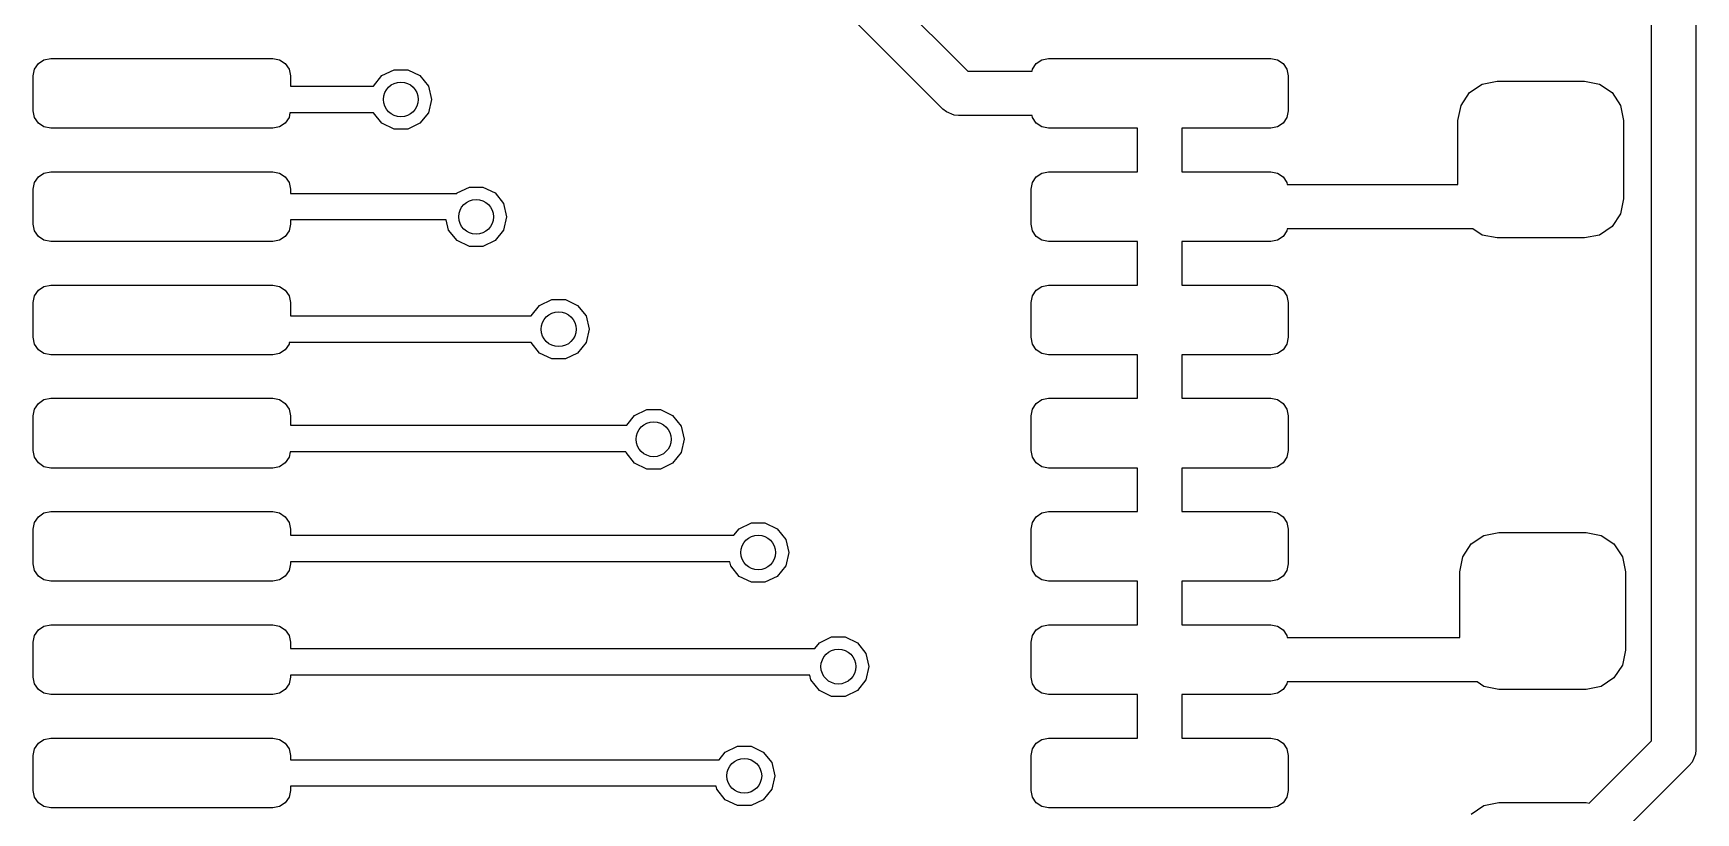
# Model space of a CAD drawing. Extents: x 0.05 to 3.89, y 0.04 to 4.21.
# Drawn here: x 2.1162 to 2.4917, y 2.1146 to 2.2907 of the extents above; entities that cross this region are included whole.
import ezdxf

# ---------------------------------------------------------------- set-up
doc = ezdxf.new("R2010")
doc.units = 0
doc.header["$MEASUREMENT"] = 0
doc.layers.add('BLACK', color=7, linetype='CONTINUOUS')

msp = doc.modelspace()

# ---------------------------------------------------------------- linework, layer by layer
at = {"layer": 'BLACK', "linetype": 'CONTINUOUS'}
for p, q in [((2.48169, 2.13089), (2.48169, 2.34864)), ((2.49169, 2.35071), (2.49169, 2.12882)), ((2.30421, 2.30522), (2.32727, 2.28217)), ((2.32166, 2.27363), (2.29568, 2.29961)), ((2.11647, 2.28261), (2.11733, 2.28389)), ((2.11733, 2.28389), (2.1186, 2.28474)), ((2.1186, 2.28474), (2.12011, 2.28504)), ((2.12011, 2.28504), (2.17031, 2.28504)), ((2.17031, 2.28504), (2.17182, 2.28474)), ((2.17182, 2.28474), (2.17309, 2.28389)), ((2.17309, 2.28389), (2.17395, 2.28261)), ((2.34187, 2.28261), (2.34272, 2.28389)), ((2.34272, 2.28389), (2.344, 2.28474)), ((2.344, 2.28474), (2.34551, 2.28504)), ((2.34551, 2.28504), (2.3957, 2.28504)), ((2.3957, 2.28504), (2.39721, 2.28474)), ((2.39721, 2.28474), (2.39849, 2.28389)), ((2.39849, 2.28389), (2.39934, 2.28261)), ((2.11617, 2.2811), (2.11647, 2.28261)), ((2.11617, 2.27323), (2.11617, 2.2811)), ((2.17395, 2.28261), (2.17425, 2.2811)), ((2.17425, 2.2811), (2.17425, 2.27879)), ((2.19301, 2.27879), (2.19492, 2.28117)), ((2.19492, 2.28117), (2.19768, 2.2825)), ((2.19768, 2.2825), (2.20075, 2.2825)), ((2.20075, 2.2825), (2.20351, 2.28117)), ((2.20351, 2.28117), (2.20542, 2.27878)), ((2.32727, 2.28217), (2.34178, 2.28217)), ((2.34178, 2.28217), (2.34187, 2.28261)), ((2.39934, 2.28261), (2.39964, 2.2811)), ((2.39964, 2.2811), (2.39964, 2.27323)), ((2.44346, 2.27925), (2.44685, 2.27992)), ((2.44685, 2.27992), (2.46654, 2.27992)), ((2.46654, 2.27992), (2.46993, 2.27925)), ((2.17425, 2.27879), (2.19301, 2.27879)), ((2.20542, 2.27878), (2.2061, 2.27579)), ((2.2061, 2.27579), (2.20542, 2.2728)), ((2.43867, 2.27445), (2.44059, 2.27733)), ((2.44059, 2.27733), (2.44346, 2.27925)), ((2.46993, 2.27925), (2.4728, 2.27733)), ((2.4728, 2.27733), (2.47472, 2.27445)), ((2.11647, 2.27172), (2.11617, 2.27323)), ((2.17416, 2.27279), (2.17395, 2.27172)), ((2.19301, 2.27279), (2.17416, 2.27279)), ((2.19492, 2.2704), (2.19301, 2.27279)), ((2.20542, 2.2728), (2.20351, 2.2704)), ((2.32242, 2.27301), (2.32166, 2.27363)), ((2.32422, 2.27226), (2.32242, 2.27301)), ((2.3252, 2.27217), (2.32422, 2.27226)), ((2.32422, 2.27226), (2.32422, 2.27226)), ((2.34178, 2.27217), (2.3252, 2.27217)), ((2.34187, 2.27172), (2.34178, 2.27217)), ((2.39964, 2.27323), (2.39934, 2.27172)), ((2.43799, 2.27106), (2.43867, 2.27445)), ((2.47472, 2.27445), (2.47539, 2.27106)), ((2.11733, 2.27044), (2.11647, 2.27172)), ((2.1186, 2.26959), (2.11733, 2.27044)), ((2.12011, 2.26929), (2.1186, 2.26959)), ((2.17031, 2.26929), (2.12011, 2.26929)), ((2.17182, 2.26959), (2.17031, 2.26929)), ((2.17309, 2.27044), (2.17182, 2.26959)), ((2.17395, 2.27172), (2.17309, 2.27044)), ((2.19768, 2.26907), (2.19492, 2.2704)), ((2.20075, 2.26907), (2.19768, 2.26907)), ((2.20351, 2.2704), (2.20075, 2.26907)), ((2.34272, 2.27044), (2.34187, 2.27172)), ((2.344, 2.26959), (2.34272, 2.27044)), ((2.34551, 2.26929), (2.344, 2.26959)), ((2.3656, 2.26929), (2.34551, 2.26929)), ((2.3656, 2.25945), (2.3656, 2.26929)), ((2.3957, 2.26929), (2.3756, 2.26929)), ((2.3756, 2.26929), (2.3756, 2.25945)), ((2.39721, 2.26959), (2.3957, 2.26929)), ((2.39849, 2.27044), (2.39721, 2.26959)), ((2.39934, 2.27172), (2.39849, 2.27044)), ((2.43799, 2.25657), (2.43799, 2.27106)), ((2.47539, 2.27106), (2.47539, 2.25335)), ((2.11617, 2.25551), (2.11647, 2.25702)), ((2.11647, 2.25702), (2.11733, 2.2583)), ((2.11733, 2.2583), (2.1186, 2.25915)), ((2.1186, 2.25915), (2.12011, 2.25945)), ((2.12011, 2.25945), (2.17031, 2.25945)), ((2.17031, 2.25945), (2.17182, 2.25915)), ((2.17182, 2.25915), (2.17309, 2.2583)), ((2.17309, 2.2583), (2.17395, 2.25702)), ((2.17395, 2.25702), (2.17425, 2.25551)), ((2.34157, 2.25551), (2.34187, 2.25702)), ((2.34187, 2.25702), (2.34272, 2.2583)), ((2.34272, 2.2583), (2.344, 2.25915)), ((2.344, 2.25915), (2.34551, 2.25945)), ((2.34551, 2.25945), (2.3656, 2.25945)), ((2.3756, 2.25945), (2.3957, 2.25945)), ((2.3957, 2.25945), (2.39721, 2.25915)), ((2.39721, 2.25915), (2.39849, 2.2583)), ((2.39849, 2.2583), (2.39934, 2.25702)), ((2.39934, 2.25702), (2.39943, 2.25657)), ((2.11617, 2.24764), (2.11617, 2.25551)), ((2.17425, 2.25551), (2.17425, 2.25457)), ((2.17425, 2.25457), (2.21185, 2.25457)), ((2.21185, 2.25457), (2.21191, 2.25466)), ((2.21191, 2.25466), (2.21468, 2.25599)), ((2.21468, 2.25599), (2.21774, 2.25599)), ((2.21774, 2.25599), (2.22051, 2.25466)), ((2.22051, 2.25466), (2.22242, 2.25226)), ((2.34157, 2.24764), (2.34157, 2.25551)), ((2.39943, 2.25657), (2.43799, 2.25657)), ((2.47539, 2.25335), (2.47472, 2.24996)), ((2.22242, 2.25226), (2.2231, 2.24927)), ((2.47472, 2.24996), (2.4728, 2.24708)), ((2.11647, 2.24613), (2.11617, 2.24764)), ((2.11733, 2.24485), (2.11647, 2.24613)), ((2.17395, 2.24613), (2.17309, 2.24485)), ((2.17425, 2.24764), (2.17395, 2.24613)), ((2.20948, 2.24857), (2.17425, 2.24857)), ((2.17425, 2.24857), (2.17425, 2.24764)), ((2.21, 2.24628), (2.20948, 2.24857)), ((2.21191, 2.24389), (2.21, 2.24628)), ((2.22242, 2.24628), (2.22051, 2.24389)), ((2.2231, 2.24927), (2.22242, 2.24628)), ((2.34187, 2.24613), (2.34157, 2.24764)), ((2.34272, 2.24485), (2.34187, 2.24613)), ((2.39934, 2.24613), (2.39849, 2.24485)), ((2.39943, 2.24657), (2.39934, 2.24613)), ((2.44135, 2.24657), (2.39943, 2.24657)), ((2.44346, 2.24516), (2.44135, 2.24657)), ((2.4728, 2.24708), (2.46993, 2.24516)), ((2.1186, 2.244), (2.11733, 2.24485)), ((2.12011, 2.2437), (2.1186, 2.244)), ((2.17031, 2.2437), (2.12011, 2.2437)), ((2.17182, 2.244), (2.17031, 2.2437)), ((2.17309, 2.24485), (2.17182, 2.244)), ((2.21468, 2.24255), (2.21191, 2.24389)), ((2.21774, 2.24255), (2.21468, 2.24255)), ((2.22051, 2.24389), (2.21774, 2.24255)), ((2.344, 2.244), (2.34272, 2.24485)), ((2.34551, 2.2437), (2.344, 2.244)), ((2.3656, 2.2437), (2.34551, 2.2437)), ((2.3656, 2.23386), (2.3656, 2.2437)), ((2.3957, 2.2437), (2.3756, 2.2437)), ((2.3756, 2.2437), (2.3756, 2.23386)), ((2.39721, 2.244), (2.3957, 2.2437)), ((2.39849, 2.24485), (2.39721, 2.244)), ((2.44685, 2.24449), (2.44346, 2.24516)), ((2.46654, 2.24449), (2.44685, 2.24449)), ((2.46993, 2.24516), (2.46654, 2.24449)), ((2.11617, 2.22992), (2.11647, 2.23143)), ((2.11647, 2.23143), (2.11733, 2.23271)), ((2.11733, 2.23271), (2.1186, 2.23356)), ((2.1186, 2.23356), (2.12011, 2.23386)), ((2.12011, 2.23386), (2.17031, 2.23386)), ((2.17031, 2.23386), (2.17182, 2.23356)), ((2.17182, 2.23356), (2.17309, 2.23271)), ((2.17309, 2.23271), (2.17395, 2.23143)), ((2.17395, 2.23143), (2.17425, 2.22992)), ((2.23055, 2.22926), (2.23331, 2.23059)), ((2.23331, 2.23059), (2.23637, 2.23059)), ((2.23637, 2.23059), (2.23914, 2.22926)), ((2.34157, 2.22992), (2.34187, 2.23143)), ((2.34187, 2.23143), (2.34272, 2.23271)), ((2.34272, 2.23271), (2.344, 2.23356)), ((2.344, 2.23356), (2.34551, 2.23386)), ((2.34551, 2.23386), (2.3656, 2.23386)), ((2.3756, 2.23386), (2.3957, 2.23386)), ((2.3957, 2.23386), (2.39721, 2.23356)), ((2.39721, 2.23356), (2.39849, 2.23271)), ((2.39849, 2.23271), (2.39934, 2.23143)), ((2.39934, 2.23143), (2.39964, 2.22992)), ((2.11617, 2.22205), (2.11617, 2.22992)), ((2.17425, 2.22992), (2.17425, 2.22688)), ((2.17425, 2.22688), (2.22864, 2.22688)), ((2.22864, 2.22688), (2.23055, 2.22926)), ((2.23914, 2.22926), (2.24105, 2.22687)), ((2.24105, 2.22687), (2.24173, 2.22388)), ((2.34157, 2.22205), (2.34157, 2.22992)), ((2.39964, 2.22992), (2.39964, 2.22205)), ((2.24173, 2.22388), (2.24105, 2.22089)), ((2.11647, 2.22054), (2.11617, 2.22205)), ((2.11733, 2.21926), (2.11647, 2.22054)), ((2.17395, 2.22054), (2.17309, 2.21926)), ((2.17401, 2.22088), (2.17395, 2.22054)), ((2.22864, 2.22088), (2.17401, 2.22088)), ((2.23055, 2.21849), (2.22864, 2.22088)), ((2.24105, 2.22089), (2.23914, 2.21849)), ((2.34187, 2.22054), (2.34157, 2.22205)), ((2.34272, 2.21926), (2.34187, 2.22054)), ((2.39934, 2.22054), (2.39849, 2.21926)), ((2.39964, 2.22205), (2.39934, 2.22054)), ((2.1186, 2.21841), (2.11733, 2.21926)), ((2.12011, 2.21811), (2.1186, 2.21841)), ((2.17031, 2.21811), (2.12011, 2.21811)), ((2.17182, 2.21841), (2.17031, 2.21811)), ((2.17309, 2.21926), (2.17182, 2.21841)), ((2.23331, 2.21716), (2.23055, 2.21849)), ((2.23637, 2.21716), (2.23331, 2.21716)), ((2.23914, 2.21849), (2.23637, 2.21716)), ((2.344, 2.21841), (2.34272, 2.21926)), ((2.34551, 2.21811), (2.344, 2.21841)), ((2.3656, 2.21811), (2.34551, 2.21811)), ((2.3656, 2.20827), (2.3656, 2.21811)), ((2.3957, 2.21811), (2.3756, 2.21811)), ((2.3756, 2.21811), (2.3756, 2.20827)), ((2.39721, 2.21841), (2.3957, 2.21811)), ((2.39849, 2.21926), (2.39721, 2.21841)), ((2.1186, 2.20797), (2.12011, 2.20827)), ((2.12011, 2.20827), (2.17031, 2.20827)), ((2.17031, 2.20827), (2.17182, 2.20797)), ((2.344, 2.20797), (2.34551, 2.20827)), ((2.34551, 2.20827), (2.3656, 2.20827)), ((2.3756, 2.20827), (2.3957, 2.20827)), ((2.3957, 2.20827), (2.39721, 2.20797)), ((2.11617, 2.20433), (2.11647, 2.20584)), ((2.11617, 2.19646), (2.11617, 2.20433)), ((2.11647, 2.20584), (2.11733, 2.20711)), ((2.11733, 2.20711), (2.1186, 2.20797)), ((2.17182, 2.20797), (2.17309, 2.20711)), ((2.17309, 2.20711), (2.17395, 2.20584)), ((2.17395, 2.20584), (2.17425, 2.20433)), ((2.17425, 2.20433), (2.17425, 2.20219)), ((2.25024, 2.20219), (2.252, 2.2044)), ((2.252, 2.2044), (2.25477, 2.20573)), ((2.25477, 2.20573), (2.25783, 2.20573)), ((2.25783, 2.20573), (2.26059, 2.2044)), ((2.26059, 2.2044), (2.26251, 2.20201)), ((2.34157, 2.20433), (2.34187, 2.20584)), ((2.34157, 2.19646), (2.34157, 2.20433)), ((2.34187, 2.20584), (2.34272, 2.20711)), ((2.34272, 2.20711), (2.344, 2.20797)), ((2.39721, 2.20797), (2.39849, 2.20711)), ((2.39849, 2.20711), (2.39934, 2.20584)), ((2.39934, 2.20584), (2.39964, 2.20433)), ((2.39964, 2.20433), (2.39964, 2.19646)), ((2.17425, 2.20219), (2.25024, 2.20219)), ((2.26251, 2.20201), (2.26319, 2.19902)), ((2.26319, 2.19902), (2.26251, 2.19603)), ((2.11647, 2.19495), (2.11617, 2.19646)), ((2.11733, 2.19367), (2.11647, 2.19495)), ((2.1186, 2.19282), (2.11733, 2.19367)), ((2.17309, 2.19367), (2.17182, 2.19282)), ((2.17395, 2.19495), (2.17309, 2.19367)), ((2.17419, 2.19619), (2.17395, 2.19495)), ((2.25005, 2.19619), (2.17419, 2.19619)), ((2.25009, 2.19603), (2.25005, 2.19619)), ((2.252, 2.19363), (2.25009, 2.19603)), ((2.25477, 2.1923), (2.252, 2.19363)), ((2.26059, 2.19363), (2.25783, 2.1923)), ((2.26251, 2.19603), (2.26059, 2.19363)), ((2.34187, 2.19495), (2.34157, 2.19646)), ((2.34272, 2.19367), (2.34187, 2.19495)), ((2.344, 2.19282), (2.34272, 2.19367)), ((2.39849, 2.19367), (2.39721, 2.19282)), ((2.39934, 2.19495), (2.39849, 2.19367)), ((2.39964, 2.19646), (2.39934, 2.19495)), ((2.12011, 2.19252), (2.1186, 2.19282)), ((2.17031, 2.19252), (2.12011, 2.19252)), ((2.17182, 2.19282), (2.17031, 2.19252)), ((2.25783, 2.1923), (2.25477, 2.1923)), ((2.34551, 2.19252), (2.344, 2.19282)), ((2.3656, 2.19252), (2.34551, 2.19252)), ((2.3656, 2.18268), (2.3656, 2.19252)), ((2.3957, 2.19252), (2.3756, 2.19252)), ((2.3756, 2.19252), (2.3756, 2.18268)), ((2.39721, 2.19282), (2.3957, 2.19252)), ((2.11733, 2.18152), (2.1186, 2.18238)), ((2.1186, 2.18238), (2.12011, 2.18268)), ((2.12011, 2.18268), (2.17031, 2.18268)), ((2.17031, 2.18268), (2.17182, 2.18238)), ((2.17182, 2.18238), (2.17309, 2.18152)), ((2.34272, 2.18152), (2.344, 2.18238)), ((2.344, 2.18238), (2.34551, 2.18268)), ((2.34551, 2.18268), (2.3656, 2.18268)), ((2.3756, 2.18268), (2.3957, 2.18268)), ((2.3957, 2.18268), (2.39721, 2.18238)), ((2.39721, 2.18238), (2.39849, 2.18152)), ((2.11617, 2.17874), (2.11647, 2.18025)), ((2.11617, 2.17087), (2.11617, 2.17874)), ((2.11647, 2.18025), (2.11733, 2.18152)), ((2.17309, 2.18152), (2.17395, 2.18025)), ((2.17395, 2.18025), (2.17425, 2.17874)), ((2.17425, 2.17874), (2.17425, 2.17733)), ((2.27444, 2.17733), (2.27563, 2.17881)), ((2.27563, 2.17881), (2.27839, 2.18014)), ((2.27839, 2.18014), (2.28145, 2.18014)), ((2.28145, 2.18014), (2.28422, 2.17881)), ((2.28422, 2.17881), (2.28613, 2.17641)), ((2.34157, 2.17874), (2.34187, 2.18025)), ((2.34157, 2.17087), (2.34157, 2.17874)), ((2.34187, 2.18025), (2.34272, 2.18152)), ((2.39849, 2.18152), (2.39934, 2.18025)), ((2.39934, 2.18025), (2.39964, 2.17874)), ((2.39964, 2.17874), (2.39964, 2.17087)), ((2.17425, 2.17733), (2.27444, 2.17733)), ((2.28613, 2.17641), (2.28681, 2.17343)), ((2.43906, 2.17248), (2.44098, 2.17536)), ((2.44098, 2.17536), (2.44385, 2.17728)), ((2.44385, 2.17728), (2.44724, 2.17795)), ((2.44724, 2.17795), (2.46693, 2.17795)), ((2.46693, 2.17795), (2.47032, 2.17728)), ((2.47032, 2.17728), (2.47319, 2.17536)), ((2.47319, 2.17536), (2.47511, 2.17248)), ((2.11647, 2.16936), (2.11617, 2.17087)), ((2.17425, 2.17087), (2.17395, 2.16936)), ((2.27351, 2.17133), (2.17425, 2.17133)), ((2.17425, 2.17133), (2.17425, 2.17087)), ((2.27371, 2.17044), (2.27351, 2.17133)), ((2.28681, 2.17343), (2.28613, 2.17044)), ((2.34187, 2.16936), (2.34157, 2.17087)), ((2.39964, 2.17087), (2.39934, 2.16936)), ((2.43839, 2.16909), (2.43906, 2.17248)), ((2.47511, 2.17248), (2.47579, 2.16909)), ((2.11733, 2.16808), (2.11647, 2.16936)), ((2.1186, 2.16723), (2.11733, 2.16808)), ((2.12011, 2.16693), (2.1186, 2.16723)), ((2.17031, 2.16693), (2.12011, 2.16693)), ((2.17182, 2.16723), (2.17031, 2.16693)), ((2.17309, 2.16808), (2.17182, 2.16723)), ((2.17395, 2.16936), (2.17309, 2.16808)), ((2.27563, 2.16804), (2.27371, 2.17044)), ((2.27839, 2.16671), (2.27563, 2.16804)), ((2.28422, 2.16804), (2.28145, 2.16671)), ((2.28613, 2.17044), (2.28422, 2.16804)), ((2.34272, 2.16808), (2.34187, 2.16936)), ((2.344, 2.16723), (2.34272, 2.16808)), ((2.34551, 2.16693), (2.344, 2.16723)), ((2.3656, 2.16693), (2.34551, 2.16693)), ((2.3656, 2.15709), (2.3656, 2.16693)), ((2.3957, 2.16693), (2.3756, 2.16693)), ((2.3756, 2.16693), (2.3756, 2.15709)), ((2.39721, 2.16723), (2.3957, 2.16693)), ((2.39849, 2.16808), (2.39721, 2.16723)), ((2.39934, 2.16936), (2.39849, 2.16808)), ((2.43839, 2.15421), (2.43839, 2.16909)), ((2.47579, 2.16909), (2.47579, 2.15138)), ((2.28145, 2.16671), (2.27839, 2.16671)), ((2.11647, 2.15466), (2.11733, 2.15593)), ((2.11733, 2.15593), (2.1186, 2.15679)), ((2.1186, 2.15679), (2.12011, 2.15709)), ((2.12011, 2.15709), (2.17031, 2.15709)), ((2.17031, 2.15709), (2.17182, 2.15679)), ((2.17182, 2.15679), (2.17309, 2.15593)), ((2.17309, 2.15593), (2.17395, 2.15466)), ((2.34187, 2.15466), (2.34272, 2.15593)), ((2.34272, 2.15593), (2.344, 2.15679)), ((2.344, 2.15679), (2.34551, 2.15709)), ((2.34551, 2.15709), (2.3656, 2.15709)), ((2.3756, 2.15709), (2.3957, 2.15709)), ((2.3957, 2.15709), (2.39721, 2.15679)), ((2.39721, 2.15679), (2.39849, 2.15593)), ((2.39849, 2.15593), (2.39934, 2.15466)), ((2.11617, 2.15315), (2.11647, 2.15466)), ((2.11617, 2.14528), (2.11617, 2.15315)), ((2.17395, 2.15466), (2.17425, 2.15315)), ((2.17425, 2.15315), (2.17425, 2.15174)), ((2.17425, 2.15174), (2.2927, 2.15174)), ((2.2927, 2.15174), (2.29374, 2.15305)), ((2.29374, 2.15305), (2.2965, 2.15438)), ((2.2965, 2.15438), (2.29957, 2.15438)), ((2.29957, 2.15438), (2.30233, 2.15305)), ((2.30233, 2.15305), (2.30424, 2.15065)), ((2.34157, 2.15315), (2.34187, 2.15466)), ((2.34157, 2.14528), (2.34157, 2.15315)), ((2.39934, 2.15466), (2.39943, 2.15421)), ((2.39943, 2.15421), (2.43839, 2.15421)), ((2.30424, 2.15065), (2.30493, 2.14766)), ((2.47511, 2.14799), (2.47319, 2.14511)), ((2.47579, 2.15138), (2.47511, 2.14799)), ((2.11647, 2.14377), (2.11617, 2.14528)), ((2.17425, 2.14528), (2.17395, 2.14377)), ((2.29159, 2.14574), (2.17425, 2.14574)), ((2.17425, 2.14574), (2.17425, 2.14528)), ((2.29183, 2.14467), (2.29159, 2.14574)), ((2.29374, 2.14227), (2.29183, 2.14467)), ((2.30424, 2.14467), (2.30233, 2.14227)), ((2.30493, 2.14766), (2.30424, 2.14467)), ((2.34187, 2.14377), (2.34157, 2.14528)), ((2.39943, 2.14421), (2.39934, 2.14377)), ((2.44233, 2.14421), (2.39943, 2.14421)), ((2.44385, 2.14319), (2.44233, 2.14421)), ((2.47319, 2.14511), (2.47032, 2.14319)), ((2.11733, 2.14249), (2.11647, 2.14377)), ((2.1186, 2.14164), (2.11733, 2.14249)), ((2.12011, 2.14134), (2.1186, 2.14164)), ((2.17031, 2.14134), (2.12011, 2.14134)), ((2.17182, 2.14164), (2.17031, 2.14134)), ((2.17309, 2.14249), (2.17182, 2.14164)), ((2.17395, 2.14377), (2.17309, 2.14249)), ((2.2965, 2.14094), (2.29374, 2.14227)), ((2.29957, 2.14094), (2.2965, 2.14094)), ((2.30233, 2.14227), (2.29957, 2.14094)), ((2.34272, 2.14249), (2.34187, 2.14377)), ((2.344, 2.14164), (2.34272, 2.14249)), ((2.34551, 2.14134), (2.344, 2.14164)), ((2.3656, 2.14134), (2.34551, 2.14134)), ((2.3656, 2.1315), (2.3656, 2.14134)), ((2.3957, 2.14134), (2.3756, 2.14134)), ((2.3756, 2.14134), (2.3756, 2.1315)), ((2.39721, 2.14164), (2.3957, 2.14134)), ((2.39849, 2.14249), (2.39721, 2.14164)), ((2.39934, 2.14377), (2.39849, 2.14249)), ((2.44724, 2.14252), (2.44385, 2.14319)), ((2.46693, 2.14252), (2.44724, 2.14252)), ((2.47032, 2.14319), (2.46693, 2.14252)), ((2.11647, 2.12907), (2.11733, 2.13034)), ((2.11733, 2.13034), (2.1186, 2.1312)), ((2.1186, 2.1312), (2.12011, 2.1315)), ((2.12011, 2.1315), (2.17031, 2.1315)), ((2.17031, 2.1315), (2.17182, 2.1312)), ((2.17182, 2.1312), (2.17309, 2.13034)), ((2.17309, 2.13034), (2.17395, 2.12907)), ((2.27248, 2.12836), (2.27524, 2.12969)), ((2.27524, 2.12969), (2.2783, 2.12969)), ((2.2783, 2.12969), (2.28107, 2.12836)), ((2.34187, 2.12907), (2.34272, 2.13034)), ((2.34272, 2.13034), (2.344, 2.1312)), ((2.344, 2.1312), (2.34551, 2.1315)), ((2.34551, 2.1315), (2.3656, 2.1315)), ((2.3756, 2.1315), (2.3957, 2.1315)), ((2.3957, 2.1315), (2.39721, 2.1312)), ((2.39721, 2.1312), (2.39849, 2.13034)), ((2.39849, 2.13034), (2.39934, 2.12907)), ((2.4676, 2.1168), (2.48169, 2.13089)), ((2.11617, 2.12756), (2.11647, 2.12907)), ((2.11617, 2.11969), (2.11617, 2.12756)), ((2.17395, 2.12907), (2.17425, 2.12756)), ((2.17425, 2.12756), (2.17425, 2.12662)), ((2.17425, 2.12662), (2.27109, 2.12662)), ((2.27109, 2.12662), (2.27248, 2.12836)), ((2.28107, 2.12836), (2.28298, 2.12596)), ((2.28298, 2.12596), (2.28366, 2.12298)), ((2.34157, 2.12756), (2.34187, 2.12907)), ((2.34157, 2.11969), (2.34157, 2.12756)), ((2.39934, 2.12907), (2.39964, 2.12756)), ((2.39964, 2.12756), (2.39964, 2.11969)), ((2.49085, 2.12604), (2.49023, 2.12528)), ((2.4916, 2.12784), (2.49085, 2.12604)), ((2.49169, 2.12882), (2.4916, 2.12784)), ((2.4916, 2.12784), (2.4916, 2.12784)), ((2.28366, 2.12298), (2.28298, 2.11999)), ((2.49023, 2.12528), (2.47533, 2.11038)), ((2.11647, 2.11818), (2.11617, 2.11969)), ((2.11733, 2.1169), (2.11647, 2.11818)), ((2.17395, 2.11818), (2.17309, 2.1169)), ((2.17425, 2.11969), (2.17395, 2.11818)), ((2.27042, 2.12062), (2.17425, 2.12062)), ((2.17425, 2.12062), (2.17425, 2.11969)), ((2.27056, 2.11999), (2.27042, 2.12062)), ((2.27248, 2.11759), (2.27056, 2.11999)), ((2.28298, 2.11999), (2.28107, 2.11759)), ((2.34187, 2.11818), (2.34157, 2.11969)), ((2.34272, 2.1169), (2.34187, 2.11818)), ((2.39934, 2.11818), (2.39849, 2.1169)), ((2.39964, 2.11969), (2.39934, 2.11818)), ((2.1186, 2.11605), (2.11733, 2.1169)), ((2.12011, 2.11575), (2.1186, 2.11605)), ((2.17031, 2.11575), (2.12011, 2.11575)), ((2.17182, 2.11605), (2.17031, 2.11575)), ((2.17309, 2.1169), (2.17182, 2.11605)), ((2.27524, 2.11626), (2.27248, 2.11759)), ((2.2783, 2.11626), (2.27524, 2.11626)), ((2.28107, 2.11759), (2.2783, 2.11626)), ((2.344, 2.11605), (2.34272, 2.1169)), ((2.34551, 2.11575), (2.344, 2.11605)), ((2.3957, 2.11575), (2.34551, 2.11575)), ((2.39721, 2.11605), (2.3957, 2.11575)), ((2.39849, 2.1169), (2.39721, 2.11605)), ((2.44098, 2.11433), (2.44385, 2.11625)), ((2.44385, 2.11625), (2.44724, 2.11693)), ((2.44724, 2.11693), (2.46693, 2.11693)), ((2.46693, 2.11693), (2.4676, 2.1168))]:
    msp.add_line(p, q, dxfattribs=at)
at = {"layer": 'BLACK'}
for centre in [(2.19921, 2.27579), (2.21621, 2.24927), (2.23484, 2.22388), (2.2563, 2.19902), (2.27992, 2.17343), (2.29804, 2.14766), (2.27677, 2.12298)]:
    msp.add_circle(centre, 0.00394, dxfattribs=at)

doc.saveas('drawing.dxf')
